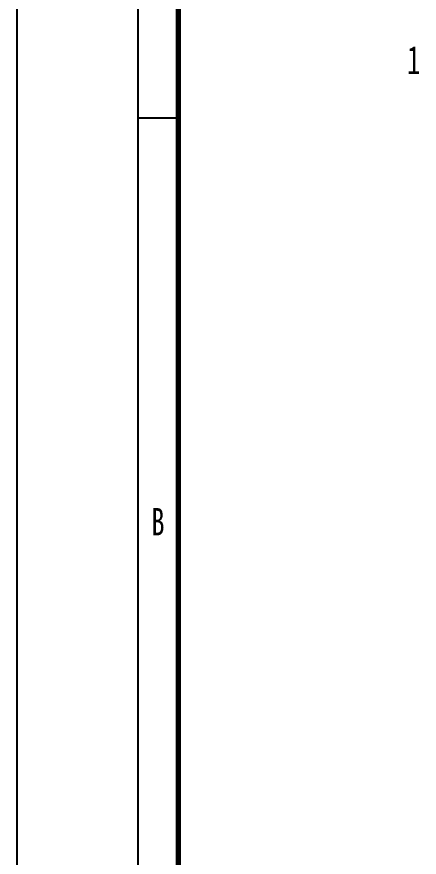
# Model space of a CAD drawing. Header units: inches. Extents: x 47316 to 59086, y 3141 to 11743.
# Drawn here: x 50247.9 to 50297.8, y 6247.5 to 6351.6 of the extents above; entities that cross this region are included whole.
import ezdxf

# ---------------------------------------------------------------- set-up
doc = ezdxf.new("R2010")
doc.units = ezdxf.units.IN
doc.header["$MEASUREMENT"] = 0
doc.styles.add('MtX_SimSun', font='')
doc.styles.get("Standard").update_dxf_attribs({"font": ''})
doc.styles.get('MtX_SimSun').set_extended_font_data('SimSun')
doc.styles.get('Standard').set_extended_font_data('SimSun')

msp = doc.modelspace()

# ---------------------------------------------------------------- linework, layer by layer
for p, q in [((50247.93, 6459.03), (50247.93, 5618.03)), ((50262.93, 6439.03), (50262.93, 6186.2)), ((50267.93, 6339.03), (50262.93, 6339.03))]:
    msp.add_line(p, q)
at = {"lineweight": 70}
msp.add_line((50267.93, 6439.03), (50267.93, 5638.03), dxfattribs=at)

# ---------------------------------------------------------------- texts
at = {"color": 0, "lineweight": -3, "width": 0.7}
msp.add_text('1', height=3.5, dxfattribs=at).set_placement((50296.26, 6344.49))
at = {"style": 'MtX_SimSun', "width": 0.7}
msp.add_text('B', height=3.4, dxfattribs=at).set_placement((50264.61, 6287.33))

doc.saveas('drawing.dxf')
